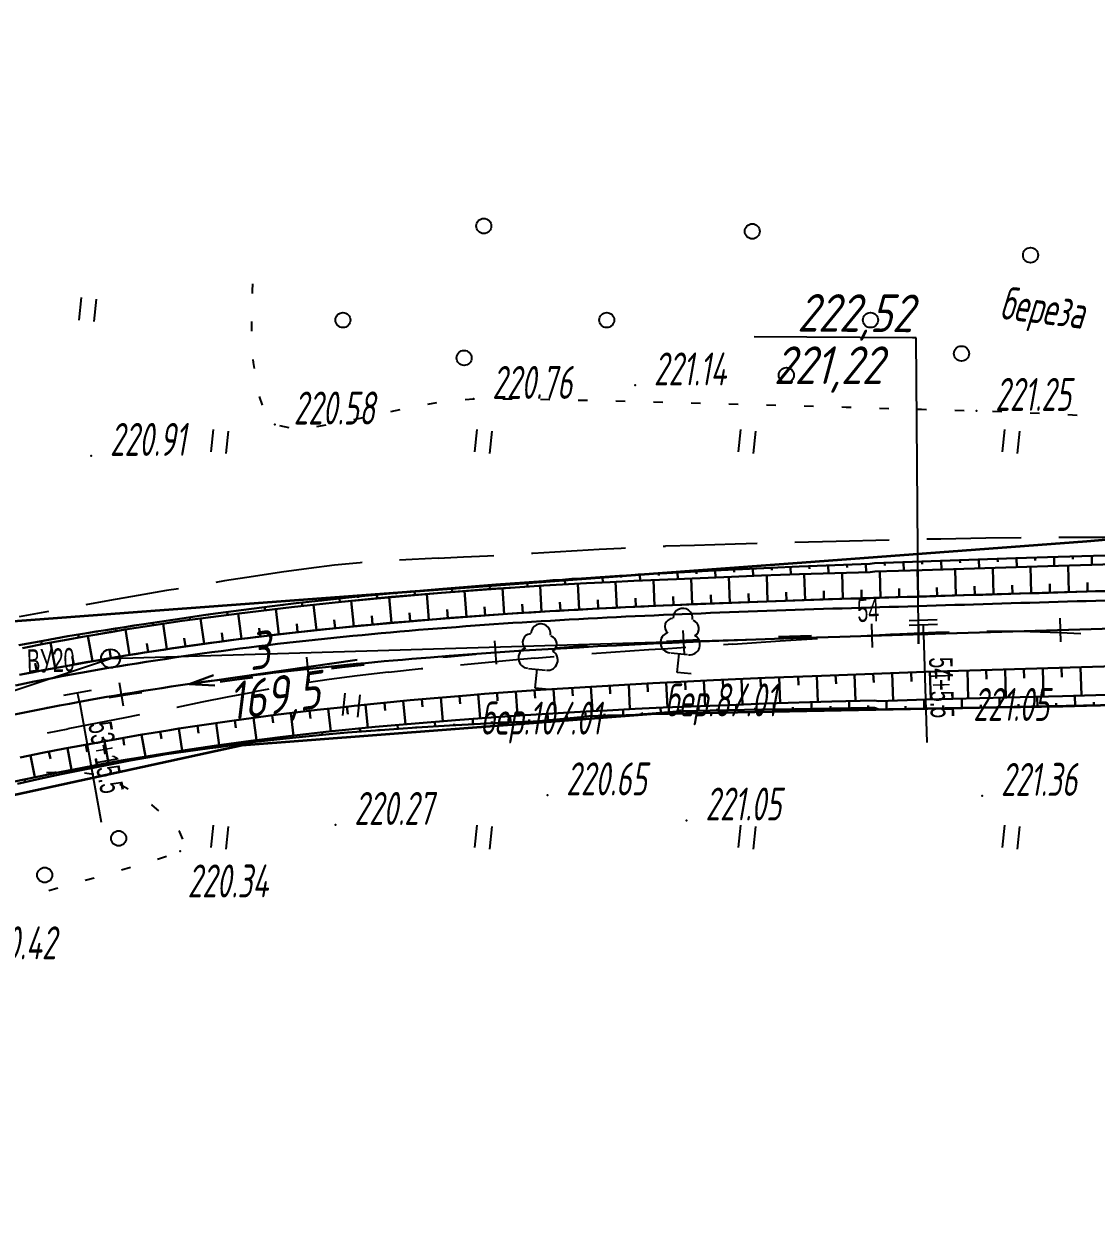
# Model space of a CAD drawing. Header units: millimetres. Extents: x -1799 to 6962, y -1020 to 4121.
# Drawn here: x 3012.5 to 3126.3, y 2129.1 to 2256.1 of the extents above; entities that cross this region are included whole.
import ezdxf
from ezdxf import colors
from ezdxf.entities.mleader import LeaderData, LeaderLine
from ezdxf.math import Vec2, Vec3

# ---------------------------------------------------------------- set-up
doc = ezdxf.new("R2010")
doc.units = ezdxf.units.MM
doc.linetypes.add('CONTI', pattern=[0])
doc.linetypes.add('STROT', pattern=[1.7, 0.5, -1.2])
for name, color, linetype, lineweight in [('10', 1, 'Continuous', 35), ('КОПИЯ_ОСЬ_13_ОТКОСЫ', 7, 'Continuous', 30), ('ОСЬ_ВЕРХ_ПОКРЫТИЯ_ГРАНИЦЫ_ПОЛОС', 7, 'Continuous', 30), ('ОСЬ_ВЕРХ_ПОКРЫТИЯ_ОСЬ', 1, 'Continuous', 30), ('Отметки', 5, 'Continuous', 30), ('Уклоны ПЧ', 5, 'Continuous', 30)]:
    doc.layers.add(name, color=color, linetype=linetype, lineweight=lineweight)
for name, color, linetype in [('NAD_MDEFAULT', 7, 'CONTI'), ('PI_OTDEFAULT', 172, 'CONTI'), ('PI_TTDEFAULT', 5, 'CONTI'), ('SIT_LDEFAULT', 7, 'CONTI'), ('USLZNDEFAULT', 7, 'CONTI'), ('ZAPSKDEFAULT', 7, 'CONTI'), ('КОПИЯ_ОСЬ_ТАНГЕНСЫ', 1, 'Continuous'), ('ОСЬ_ВЕРХ_ПОКРЫТИЯ_ПИКЕТЫ', 1, 'Continuous'), ('ОСЬ_ВЕРХ_ПОКРЫТИЯ_РАЗБИВКА_КРИВ', 1, 'Continuous'), ('ОСЬ_ВЕРХ_ПОКРЫТИЯ_ТАНГЕНСЫ', 1, 'Continuous'), ('разметка', 7, 'Continuous')]:
    doc.layers.add(name, color=color, linetype=linetype)
doc.styles.add('eskd', font='spds.shx', dxfattribs={"width": 1.2, "oblique": 15})
doc.styles.get("Standard").update_dxf_attribs({"font": 'arial.ttf'})
doc.styles.add('ГОСТ', font='', dxfattribs={"oblique": 15, "height": 4})
doc.styles.get('ГОСТ').set_extended_font_data('GOST type A')

# ---------------------------------------------------------------- blocks, each defined once
blk = doc.blocks.new('BL_2011')
at = {"color": 0}
for p, q in [((0, 0), (0, 2.4)), ((1.6, 0), (1.6, 2.4))]:
    blk.add_line(p, q, dxfattribs=at)
blk = doc.blocks.new('BL_2002')
at = {"color": 0}
blk.add_circle((0, 0), 0.8, dxfattribs=at)
blk = doc.blocks.new('BL_104')
at = {"color": 0}
for p, q in [((-0.9, 2), (0.9, 2)), ((0, 0), (0, 2)), ((1.5, 0), (0, 0))]:
    blk.add_line(p, q, dxfattribs=at)
for centre, radius, start, end in [((0, 5.8), 1.04, 358, 185), ((-0.94, 4.8), 0.88, 100, 235), ((0.94, 4.8), 0.88, 305, 80), ((-1, 3.1), 1.1, 115, 270), ((1, 3.1), 1.1, 270, 65)]:
    blk.add_arc(centre, radius, start, end, dxfattribs=at)
blk = doc.blocks.new('*U51')
at = {"layer": 'КОПИЯ_ОСЬ_13_ОТКОСЫ'}
for points in [[(145.07, 36.65), (147.5, 37.12), (149.94, 37.57), (151.45, 37.84), (152.96, 38.1), (154.47, 38.36), (155.98, 38.6), (159, 39.07), (162.03, 39.52), (165.06, 39.94), (168.09, 40.33), (173.64, 41), (178.94, 41.56), (184.25, 42.07), (189.55, 42.52), (194.85, 42.92), (197.37, 43.09), (200.4, 43.28), (202.41, 43.39), (204.93, 43.52), (207.45, 43.65), (209.97, 43.77), (214.49, 43.97), (219.52, 44.18), (223.53, 44.34), (227.55, 44.48), (235.06, 44.72), (235.56, 44.76), (240.56, 44.92), (250.56, 45.24), (255.05, 45.39), (275.04, 45.99)], [(144.68, 36.94), (147.27, 37.43), (149.88, 37.9), (151.9, 38.24), (152.9, 38.4), (153.91, 38.56), (154.93, 38.72), (155.93, 38.88), (156.94, 39.03), (157.96, 39.18), (161.99, 39.79), (164.52, 40.16), (165.02, 40.23), (168.3, 40.68), (171.58, 41.1), (174.11, 41.4), (176.13, 41.63), (180.68, 42.11), (185.23, 42.56), (186.24, 42.65), (187.25, 42.73), (189.27, 42.9), (192.3, 43.15), (195.32, 43.38), (197.34, 43.52), (198.35, 43.61), (199.36, 43.69), (200.37, 43.76), (201.37, 43.84), (202.38, 43.89), (203.39, 43.98), (204.4, 44.03), (205.41, 44.11), (206.41, 44.17), (207.42, 44.24), (208.43, 44.3), (209.43, 44.36), (210.44, 44.44), (211.45, 44.48), (212.45, 44.56), (213.46, 44.61), (218.49, 44.87), (227.52, 45.29), (228.52, 45.33), (235.03, 45.58), (235.53, 45.65), (240.53, 45.84), (250.53, 46.2), (255.02, 46.34), (265.02, 46.61)], [(238.58, 45.77), (238.62, 44.86)], [(240.58, 45.84), (240.59, 45.54)], [(242.58, 45.92), (242.61, 44.98)], [(244.58, 45.99), (244.59, 45.68)], [(246.58, 46.06), (246.61, 45.11)], [(248.58, 46.13), (248.59, 45.81)], [(250.58, 46.2), (250.61, 45.24)], [(252.57, 46.27), (252.58, 45.95)], [(254.57, 46.33), (254.6, 45.38)], [(256.57, 46.38), (256.58, 46.07)], [(258.57, 46.44), (258.6, 45.5)], [(212.61, 44.57), (212.62, 44.36)], [(214.61, 44.67), (214.65, 43.98)], [(216.61, 44.77), (216.62, 44.54)], [(218.61, 44.87), (218.64, 44.14)], [(220.6, 44.97), (220.61, 44.72)], [(222.6, 45.06), (222.64, 44.31)], [(224.6, 45.15), (224.61, 44.9)], [(226.6, 45.25), (226.63, 44.45)], [(228.59, 45.34), (228.6, 45.07)], [(230.59, 45.41), (230.63, 44.58)], [(232.59, 45.49), (232.6, 45.21)], [(234.59, 45.56), (234.62, 44.7)], [(236.58, 45.69), (236.6, 45.41)], [(194.66, 43.33), (194.69, 42.9)], [(196.65, 43.47), (196.66, 43.33)], [(198.65, 43.63), (198.68, 43.17)], [(200.64, 43.78), (200.65, 43.63)], [(202.64, 43.92), (202.68, 43.41)], [(204.63, 44.05), (204.64, 43.88)], [(206.63, 44.18), (206.67, 43.61)], [(208.62, 44.31), (208.63, 44.12)], [(210.62, 44.44), (210.65, 43.8)], [(178.72, 41.91), (178.76, 41.54)], [(180.71, 42.12), (180.72, 41.99)], [(182.7, 42.32), (182.74, 41.93)], [(184.69, 42.51), (184.7, 42.38)], [(186.68, 42.68), (186.72, 42.28)], [(188.68, 42.85), (188.69, 42.72)], [(190.67, 43.02), (190.7, 42.61)], [(192.66, 43.18), (192.67, 43.04)], [(168.79, 40.74), (168.8, 40.64)], [(170.77, 41), (170.82, 40.66)], [(172.76, 41.24), (172.77, 41.13)], [(174.74, 41.47), (174.78, 41.12)], [(176.73, 41.7), (176.74, 41.58)], [(160.87, 39.62), (160.88, 39.54)], [(162.85, 39.92), (162.89, 39.64)], [(164.83, 40.2), (164.84, 40.11)], [(166.81, 40.48), (166.85, 40.17)], [(152.96, 38.41), (152.98, 38.31)], [(154.94, 38.72), (154.98, 38.44)], [(156.91, 39.03), (156.93, 38.93)], [(158.89, 39.32), (158.93, 39.06)], [(147.05, 37.39), (147.11, 37.05)], [(149.01, 37.75), (149.03, 37.63)], [(150.99, 38.09), (151.04, 37.77)]]:
    blk.add_lwpolyline(points, dxfattribs=at)
blk = doc.blocks.new('_None')
blk = doc.blocks.new('Крест')
at = {"layer": 'Отметки'}
for points in [[(-1, 0), (1, 0)], [(0, 1), (0, -1)]]:
    blk.add_lwpolyline(points, dxfattribs=at)
blk = doc.blocks.new('Стрелка')
at = {"layer": 'Уклоны ПЧ', "ltscale": 2}
for points in [[(-0.02, -0.05), (-0.02, 17.97)], [(-0.02, -0.05), (-0.58, 2.62)], [(-0.02, -0.05), (0.53, 2.62)]]:
    blk.add_lwpolyline(points, dxfattribs=at)

msp = doc.modelspace()

# ---------------------------------------------------------------- linework, layer by layer
at = {"layer": '10'}
for points in [[(2988.73, 2190.97), (3003.27, 2192.06), (3025.94, 2193.76), (3096.47, 2199.01), (3125.3, 2201.17), (3151.98, 2203.46)], [(3132.27, 2183.81), (3079.08, 2182.8), (3035.63, 2179.48), (2990.66, 2169.68), (2950.91, 2156.05), (2910.32, 2141.16), (2891.97, 2135.35), (2865.8, 2130.15), (2842.95, 2129.08), (2824.03, 2130.35), (2777.13, 2136.17), (2711.61, 2150.08), (2669.28, 2157.01)]]:
    msp.add_lwpolyline(points, dxfattribs=at)
at = {"layer": 'PI_TTDEFAULT', "color": 5}
for p in [(3077.37, 2217.71, 221.14), (3060.21, 2216.28, 220.76), (3113.61, 2215, 221.25), (3039.13, 2213.55, 220.58), (3019.63, 2210.22, 220.91), (3068.05, 2174.18, 220.65), (3114.21, 2174.13, 221.36), (3045.56, 2171.04, 220.27), (3082.83, 2171.51, 221.06), (3029.07, 2168.25, 220.34)]:
    msp.add_point(p, dxfattribs=at)
at = {"layer": 'SIT_LDEFAULT', "color": 7}
for p, q in [((3036.71, 2227.74), (3036.7, 2227.47)), ((3036.74, 2228.47), (3036.71, 2227.74)), ((3036.66, 2224.47), (3036.66, 2223.47)), ((3036.8, 2220.47), (3036.82, 2220.13)), ((3036.83, 2220.13), (3036.92, 2219.48)), ((3037.46, 2216.54), (3037.76, 2215.59)), ((3059.32, 2216.2), (3060.21, 2216.28)), ((3060.21, 2216.28), (3060.31, 2216.28)), ((3063.31, 2216.27), (3064.31, 2216.27)), ((3067.31, 2216.23), (3068.31, 2216.21)), ((3071.31, 2216.15), (3072.09, 2216.13)), ((3072.09, 2216.14), (3072.31, 2216.14)), ((3051.43, 2214.93), (3052.41, 2215.14)), ((3055.35, 2215.71), (3056.33, 2215.89)), ((3075.31, 2216.06), (3076.31, 2216.04)), ((3079.31, 2215.96), (3080.31, 2215.94)), ((3083.31, 2215.85), (3084.31, 2215.82)), ((3087.31, 2215.75), (3088.31, 2215.72)), ((3091.31, 2215.65), (3092.31, 2215.62)), ((3095.3, 2215.53), (3096.3, 2215.5)), ((3099.3, 2215.41), (3099.76, 2215.4)), ((3099.76, 2215.4), (3100.3, 2215.38)), ((3103.3, 2215.29), (3104.3, 2215.26)), ((3107.3, 2215.18), (3107.78, 2215.17)), ((3107.78, 2215.17), (3108.3, 2215.15)), ((3111.3, 2215.07), (3112.3, 2215.04)), ((3115.3, 2214.95), (3116.3, 2214.92)), ((3047.51, 2214.08), (3048.49, 2214.3)), ((3119.29, 2214.79), (3120.29, 2214.74)), ((3123.28, 2214.6), (3124.28, 2214.55)), ((3039.62, 2213.44), (3040.6, 2213.23)), ((3043.59, 2213.35), (3044.57, 2213.52)), ((3090.33, 2200.91), (3087.97, 2200.85)), ((3098.7, 2201.13), (3094.33, 2201.01)), ((3104.34, 2201.26), (3098.7, 2201.12)), ((3109.81, 2201.39), (3108.33, 2201.36)), ((3114.58, 2201.47), (3109.81, 2201.39)), ((3118.33, 2201.52), (3114.58, 2201.48)), ((3123.22, 2201.55), (3122.33, 2201.54)), ((3127.55, 2201.57), (3123.22, 2201.54)), ((3062.36, 2199.61), (3061.71, 2199.58)), ((3066.5, 2199.85), (3066.36, 2199.84)), ((3068.85, 2199.99), (3066.5, 2199.85)), ((3071.2, 2200.13), (3068.85, 2199.98)), ((3073.55, 2200.28), (3071.2, 2200.14)), ((3075.9, 2200.4), (3073.55, 2200.27)), ((3076.35, 2200.42), (3075.9, 2200.4)), ((3080.6, 2200.61), (3080.34, 2200.6)), ((3083.68, 2200.72), (3080.6, 2200.62)), ((3087.97, 2200.84), (3083.68, 2200.71)), ((3045.47, 2198.61), (3042.73, 2198.28)), ((3048.17, 2198.87), (3045.47, 2198.61)), ((3048.38, 2198.89), (3048.17, 2198.87)), ((3053.7, 2199.22), (3052.37, 2199.15)), ((3056.45, 2199.35), (3053.7, 2199.22)), ((3059.13, 2199.46), (3056.45, 2199.34)), ((3061.71, 2199.58), (3059.13, 2199.47)), ((3036.84, 2197.43), (3033.78, 2196.94)), ((3039.84, 2197.88), (3036.84, 2197.43)), ((3042.73, 2198.28), (3039.84, 2197.88)), ((3027.63, 2195.91), (3024.63, 2195.39)), ((3028.89, 2196.12), (3027.63, 2195.91)), ((3033.78, 2196.95), (3032.84, 2196.79)), ((3021.57, 2194.86), (3019.04, 2194.41)), ((3024.63, 2195.39), (3021.57, 2194.86)), ((3015.11, 2193.71), (3011.97, 2193.12)), ((3092.76, 2190.58), (3096.71, 2190.83)), ((3100.71, 2191.07), (3103.93, 2191.25)), ((3103.93, 2191.26), (3109.3, 2191.5)), ((3109.3, 2191.49), (3110.7, 2191.53)), ((3114.69, 2191.62), (3118.24, 2191.6)), ((3118.24, 2191.6), (3122.47, 2191.47)), ((3122.47, 2191.47), (3124.69, 2191.36)), ((3074.79, 2189.39), (3076.81, 2189.52)), ((3076.81, 2189.52), (3078.83, 2189.65)), ((3078.83, 2189.65), (3080.85, 2189.77)), ((3080.85, 2189.77), (3082.75, 2189.9)), ((3086.73, 2190.18), (3087.75, 2190.25)), ((3087.75, 2190.24), (3092.76, 2190.58)), ((3058.82, 2188.05), (3061.45, 2188.3)), ((3061.45, 2188.3), (3064.37, 2188.56)), ((3064.37, 2188.56), (3066.73, 2188.77)), ((3066.73, 2188.76), (3068.74, 2188.93)), ((3068.74, 2188.93), (3068.77, 2188.93)), ((3072.76, 2189.24), (3072.78, 2189.24)), ((3072.78, 2189.25), (3074.79, 2189.39)), ((3044.9, 2186.52), (3047.85, 2186.9)), ((3047.85, 2186.9), (3051.17, 2187.28)), ((3051.17, 2187.27), (3054.67, 2187.63)), ((3054.67, 2187.64), (3054.83, 2187.66)), ((3042.48, 2186.16), (3044.9, 2186.53)), ((3031.42, 2184.09), (3034.11, 2184.63)), ((3034.11, 2184.63), (3036.8, 2185.15)), ((3036.8, 2185.16), (3038.53, 2185.48)), ((3028.72, 2183.54), (3028.74, 2183.54)), ((3028.74, 2183.55), (3031.42, 2184.1)), ((3017.17, 2181.26), (3020.28, 2181.88)), ((3020.28, 2181.87), (3023.25, 2182.46)), ((3023.25, 2182.46), (3024.8, 2182.77)), ((3015, 2180.8), (3017.17, 2181.24)), ((3015.75, 2176.61), (3014.9, 2176.57)), ((3015.9, 2176.61), (3015.75, 2176.61)), ((3019.89, 2176.39), (3018.9, 2176.53)), ((3023.54, 2174.84), (3022.67, 2175.33)), ((3026.09, 2173.14), (3026.04, 2173.18)), ((3026.8, 2172.54), (3026.09, 2173.14)), ((3029.05, 2170.27), (3028.92, 2170.42)), ((3029.36, 2169.54), (3029.05, 2170.27)), ((3026.67, 2167.4), (3027.61, 2167.73)), ((3018.99, 2165.16), (3019.95, 2165.43)), ((3022.83, 2166.27), (3023.79, 2166.55)), ((3015.13, 2164.09), (3016.09, 2164.36))]:
    msp.add_line(p, q, dxfattribs=at)
at = {"layer": 'КОПИЯ_ОСЬ_13_ОТКОСЫ'}
for points in [[(3012.33, 2189.82), (3014.76, 2190.29), (3017.19, 2190.74), (3018.7, 2191.01), (3020.21, 2191.27), (3021.72, 2191.52), (3023.24, 2191.77), (3026.26, 2192.24), (3029.29, 2192.69), (3032.31, 2193.11), (3035.34, 2193.5), (3040.9, 2194.17), (3046.2, 2194.73), (3051.51, 2195.23), (3056.8, 2195.68), (3062.1, 2196.08), (3064.63, 2196.26), (3067.65, 2196.45), (3069.67, 2196.56), (3072.19, 2196.69), (3074.71, 2196.82), (3077.22, 2196.94), (3081.75, 2197.14), (3086.77, 2197.35), (3090.79, 2197.51), (3094.8, 2197.65), (3102.32, 2197.89), (3102.82, 2197.93), (3107.82, 2198.08), (3117.81, 2198.41), (3122.31, 2198.56), (3142.3, 2199.16)], [(3119.41, 2195.63), (3119.32, 2198.46)], [(3123.4, 2195.75), (3123.32, 2198.59)], [(3012.03, 2186.96), (3014.69, 2187.49), (3017.34, 2187.98), (3020.01, 2188.46), (3022.67, 2188.91), (3024.17, 2189.16), (3027.67, 2189.7), (3031.18, 2190.2), (3034.43, 2190.64), (3037.69, 2191.05), (3040.7, 2191.4), (3043.71, 2191.74), (3049.74, 2192.33), (3056.27, 2192.89), (3060.03, 2193.18), (3063.8, 2193.44), (3068.32, 2193.72), (3072.84, 2193.97), (3076.35, 2194.15), (3080.36, 2194.34), (3084.87, 2194.52), (3090.39, 2194.73), (3097.9, 2194.99), (3173.07, 2197.25)], [(3083.42, 2194.46), (3083.31, 2197.21)], [(3087.42, 2194.62), (3087.32, 2197.37)], [(3091.42, 2194.77), (3091.33, 2197.53)], [(3095.42, 2194.9), (3095.32, 2197.66)], [(3099.41, 2195.03), (3099.33, 2197.79)], [(3103.41, 2195.15), (3103.33, 2197.94)], [(3107.41, 2195.27), (3107.33, 2198.07)], [(3111.41, 2195.39), (3111.32, 2198.2)], [(3115.41, 2195.51), (3115.32, 2198.33)], [(3059.46, 2193.14), (3059.26, 2195.88)], [(3063.45, 2193.42), (3063.27, 2196.16)], [(3067.44, 2193.67), (3067.28, 2196.42)], [(3071.44, 2193.9), (3071.29, 2196.64)], [(3075.43, 2194.1), (3075.29, 2196.85)], [(3079.43, 2194.29), (3079.3, 2197.03)], [(3097.41, 2194.97), (3097.38, 2195.89)], [(3101.41, 2195.09), (3101.39, 2196.01)], [(3105.41, 2195.21), (3105.38, 2196.14)], [(3109.41, 2195.33), (3109.38, 2196.26)], [(3113.41, 2195.45), (3113.38, 2196.39)], [(3117.41, 2195.57), (3117.38, 2196.51)], [(3121.4, 2195.69), (3121.38, 2196.63)], [(3125.4, 2195.81), (3125.37, 2196.76)], [(3047.51, 2192.11), (3047.24, 2194.83)], [(3051.49, 2192.48), (3051.25, 2195.21)], [(3055.47, 2192.83), (3055.24, 2195.56)], [(3069.44, 2193.79), (3069.39, 2194.7)], [(3073.44, 2194), (3073.39, 2194.92)], [(3077.43, 2194.2), (3077.39, 2195.11)], [(3081.43, 2194.38), (3081.39, 2195.29)], [(3085.42, 2194.55), (3085.39, 2195.46)], [(3089.42, 2194.7), (3089.39, 2195.61)], [(3093.42, 2194.83), (3093.39, 2195.76)], [(3035.58, 2190.79), (3035.24, 2193.49)], [(3039.55, 2191.27), (3039.24, 2193.97)], [(3043.53, 2191.72), (3043.24, 2194.42)], [(3053.48, 2192.66), (3053.4, 2193.56)], [(3057.47, 2192.99), (3057.4, 2193.9)], [(3061.46, 2193.28), (3061.39, 2194.19)], [(3065.45, 2193.54), (3065.39, 2194.46)], [(3027.66, 2189.69), (3027.25, 2192.39)], [(3031.61, 2190.26), (3031.24, 2192.96)], [(3041.54, 2191.5), (3041.44, 2192.4)], [(3045.52, 2191.91), (3045.43, 2192.82)], [(3049.5, 2192.31), (3049.41, 2193.22)], [(3019.75, 2188.42), (3019.28, 2191.11)], [(3023.7, 2189.08), (3023.26, 2191.77)], [(3029.63, 2189.98), (3029.5, 2190.88)], [(3033.6, 2190.53), (3033.48, 2191.43)], [(3037.56, 2191.04), (3037.46, 2191.94)], [(3015.82, 2187.7), (3015.31, 2190.4)], [(3021.72, 2188.75), (3021.57, 2189.65)], [(3025.68, 2189.39), (3025.54, 2190.29)], [(3012.1, 2178.2), (3014.47, 2178.68), (3016.84, 2179.14), (3020.19, 2179.77), (3022.13, 2180.12), (3023.1, 2180.29), (3025.04, 2180.63), (3026.01, 2180.79), (3027.96, 2181.1), (3028.93, 2181.26), (3030.89, 2181.56), (3031.86, 2181.7), (3033.82, 2181.99), (3034.79, 2182.12), (3039.2, 2182.71), (3043.62, 2183.24), (3046.08, 2183.52), (3047.55, 2183.68), (3053.47, 2184.27), (3059.89, 2184.82), (3061.37, 2184.94), (3064.35, 2185.16), (3067.32, 2185.37), (3070.29, 2185.57), (3073.27, 2185.75), (3076.25, 2185.92), (3079.23, 2186.08), (3082.21, 2186.24), (3085.7, 2186.4), (3091.18, 2186.64), (3097.16, 2186.88), (3108.14, 2187.3), (3173.31, 2189.25)], [(3013.85, 2187.32), (3013.68, 2188.22)], [(3017.78, 2188.06), (3017.62, 2188.96)], [(3098.65, 2186.94), (3098.69, 2186.01)], [(3100.65, 2187.02), (3100.76, 2184.21)], [(3102.65, 2187.09), (3102.69, 2186.15)], [(3104.65, 2187.16), (3104.76, 2184.23)], [(3106.65, 2187.24), (3106.69, 2186.26)], [(3108.65, 2187.31), (3108.74, 2184.35)], [(3110.65, 2187.37), (3110.68, 2186.38)], [(3112.65, 2187.43), (3112.73, 2184.45)], [(3114.64, 2187.49), (3114.67, 2186.5)], [(3116.64, 2187.55), (3116.73, 2184.56)], [(3118.64, 2187.61), (3118.67, 2186.61)], [(3120.64, 2187.67), (3120.73, 2184.66)], [(3122.64, 2187.73), (3122.67, 2186.73)], [(3124.64, 2187.79), (3124.73, 2184.78)], [(3072.68, 2185.72), (3072.84, 2183.12)], [(3074.68, 2185.83), (3074.73, 2184.97)], [(3076.68, 2185.95), (3076.82, 2183.33)], [(3078.67, 2186.05), (3078.72, 2185.18)], [(3080.67, 2186.16), (3080.81, 2183.51)], [(3082.67, 2186.26), (3082.71, 2185.38)], [(3084.67, 2186.35), (3084.79, 2183.68)], [(3086.66, 2186.44), (3086.7, 2185.55)], [(3088.66, 2186.53), (3088.78, 2183.83)], [(3090.66, 2186.62), (3090.7, 2185.72)], [(3092.66, 2186.7), (3092.77, 2183.96)], [(3094.66, 2186.78), (3094.69, 2185.87)], [(3096.66, 2186.86), (3096.77, 2184.09)], [(3011.47, 2175.66), (3013.88, 2176.16), (3016.29, 2176.65), (3018.71, 2177.11), (3021.08, 2177.55), (3022.04, 2177.72), (3023.49, 2177.97), (3026.55, 2178.49), (3029.61, 2178.97), (3032.68, 2179.42), (3036.57, 2179.95), (3038.03, 2180.14), (3039.98, 2180.38), (3044.86, 2180.94), (3049.76, 2181.44), (3054.01, 2181.82), (3058.28, 2182.17), (3062.54, 2182.48), (3064.51, 2182.62), (3067.47, 2182.8), (3070.93, 2183.01), (3073.41, 2183.15), (3074.4, 2183.2), (3077.37, 2183.36), (3080.34, 2183.49), (3082.33, 2183.58), (3087.29, 2183.77), (3091.27, 2183.92), (3098.24, 2184.13), (3102.73, 2184.26), (3103.24, 2184.18), (3108.23, 2184.34), (3118.23, 2184.59), (3122.73, 2184.72), (3142.72, 2185.3)], [(3011.47, 2175.66), (3013.88, 2176.16), (3016.29, 2176.65), (3018.71, 2177.11), (3021.08, 2177.55), (3022.04, 2177.72), (3023.49, 2177.97), (3026.55, 2178.49), (3029.61, 2178.97), (3032.68, 2179.42), (3036.57, 2179.95), (3038.03, 2180.14), (3039.98, 2180.38), (3044.86, 2180.94), (3049.76, 2181.44), (3054.01, 2181.82), (3058.28, 2182.17), (3062.54, 2182.48), (3064.51, 2182.62), (3067.47, 2182.8), (3070.93, 2183.01), (3073.41, 2183.15), (3074.4, 2183.2), (3077.37, 2183.36), (3080.34, 2183.49), (3082.33, 2183.58), (3087.29, 2183.77), (3091.27, 2183.92), (3098.24, 2184.13), (3102.73, 2184.26), (3103.24, 2184.18), (3108.23, 2184.34), (3118.23, 2184.59), (3122.73, 2184.72), (3142.72, 2185.3)], [(3054.73, 2184.38), (3054.81, 2183.56)], [(3056.73, 2184.55), (3056.94, 2182.07)], [(3058.72, 2184.72), (3058.79, 2183.89)], [(3060.71, 2184.89), (3060.91, 2182.37)], [(3062.71, 2185.04), (3062.77, 2184.2)], [(3064.7, 2185.19), (3064.88, 2182.64)], [(3066.7, 2185.33), (3066.76, 2184.48)], [(3068.69, 2185.46), (3068.86, 2182.89)], [(3070.69, 2185.59), (3070.74, 2184.73)], [(3112.06, 2183.44), (3112.04, 2184.44)], [(3116.06, 2183.5), (3116.04, 2184.54)], [(3120.06, 2183.56), (3120.04, 2184.64)], [(3124.06, 2183.64), (3124.03, 2184.76)], [(3011.82, 2175.4), (3014.13, 2175.92), (3016.44, 2176.41), (3018.75, 2176.88), (3021.12, 2177.36), (3023.76, 2177.86), (3026.4, 2178.35), (3027.37, 2178.5), (3032.22, 2179.17), (3033.19, 2179.3), (3034.64, 2179.51), (3036.1, 2179.73), (3037.07, 2179.86), (3039.02, 2180.08), (3040.98, 2180.29), (3044.89, 2180.68), (3046.85, 2180.85), (3048.32, 2180.96), (3049.79, 2181.07), (3052.25, 2181.24), (3054.21, 2181.37), (3057.66, 2181.58), (3059.63, 2181.7), (3061.6, 2181.8), (3064.56, 2181.94), (3066.53, 2182.02), (3067.52, 2182.08), (3071.95, 2182.52), (3072.45, 2182.57), (3073.43, 2182.63), (3074.42, 2182.66), (3076.41, 2182.69), (3077.4, 2182.72), (3081.36, 2183.05), (3082.35, 2183.12), (3085.33, 2183.18), (3090.8, 2183.28), (3094.28, 2183.34), (3102.26, 2183.47), (3102.76, 2183.48), (3103.26, 2183.3), (3104.26, 2183.32), (3108.26, 2183.39), (3118.26, 2183.53), (3122.76, 2183.61), (3142.75, 2184.16)], [(3042.8, 2183.15), (3042.89, 2182.35)], [(3044.78, 2183.38), (3045.06, 2180.96)], [(3046.77, 2183.6), (3046.86, 2182.79)], [(3048.76, 2183.8), (3049, 2181.36)], [(3050.75, 2184), (3050.83, 2183.19)], [(3052.74, 2184.19), (3052.99, 2181.73)], [(3076.11, 2182.69), (3076.1, 2183.29)], [(3080.1, 2182.94), (3080.06, 2183.48)], [(3082.1, 2183.1), (3082.08, 2183.28)], [(3084.09, 2183.15), (3084.08, 2183.65)], [(3086.09, 2183.2), (3086.09, 2183.36)], [(3088.09, 2183.23), (3088.08, 2183.8)], [(3090.09, 2183.27), (3090.09, 2183.46)], [(3092.09, 2183.3), (3092.08, 2183.94)], [(3094.09, 2183.33), (3094.09, 2183.55)], [(3096.09, 2183.37), (3096.08, 2184.07)], [(3098.09, 2183.4), (3098.09, 2183.64)], [(3100.09, 2183.44), (3100.08, 2184.19)], [(3102.09, 2183.47), (3102.09, 2183.72)], [(3104.06, 2183.32), (3104.04, 2184.21)], [(3106.06, 2183.35), (3106.05, 2183.65)], [(3108.06, 2183.39), (3108.04, 2184.33)], [(3110.06, 2183.42), (3110.05, 2183.73)], [(3114.06, 2183.47), (3114.05, 2183.8)], [(3118.06, 2183.53), (3118.05, 2183.87)], [(3122.06, 2183.6), (3122.05, 2183.96)], [(3126.06, 2183.7), (3126.05, 2184.07)], [(3032.88, 2181.85), (3033.22, 2179.49)], [(3034.86, 2182.13), (3034.97, 2181.35)], [(3036.84, 2182.4), (3037.16, 2180.03)], [(3038.83, 2182.66), (3038.93, 2181.87)], [(3040.81, 2182.91), (3041.11, 2180.51)], [(3056.15, 2181.49), (3056.12, 2182)], [(3060.15, 2181.73), (3060.12, 2182.31)], [(3062.14, 2181.83), (3062.14, 2182.02)], [(3064.14, 2181.92), (3064.11, 2182.59)], [(3066.14, 2182), (3066.13, 2182.23)], [(3068.13, 2182.14), (3068.07, 2182.84)], [(3070.13, 2182.34), (3070.1, 2182.57)], [(3072.12, 2182.53), (3072.06, 2183.07)], [(3074.11, 2182.65), (3074.11, 2182.83)], [(3078.11, 2182.78), (3078.09, 2182.98)], [(3024.98, 2180.61), (3025.38, 2178.29)], [(3026.95, 2180.94), (3027.08, 2180.17)], [(3028.93, 2181.26), (3029.3, 2178.92)], [(3030.9, 2181.56), (3031.02, 2180.78)], [(3044.19, 2180.61), (3044.16, 2180.86)], [(3046.18, 2180.79), (3046.17, 2180.87)], [(3048.17, 2180.95), (3048.15, 2181.28)], [(3050.17, 2181.1), (3050.16, 2181.21)], [(3052.16, 2181.23), (3052.13, 2181.66)], [(3054.16, 2181.36), (3054.15, 2181.5)], [(3058.15, 2181.61), (3058.14, 2181.78)], [(3019.07, 2179.56), (3019.21, 2178.79)], [(3021.04, 2179.92), (3021.46, 2177.61)], [(3023.01, 2180.28), (3023.14, 2179.51)], [(3032.28, 2179.17), (3032.25, 2179.36)], [(3034.25, 2179.46), (3034.25, 2179.52)], [(3036.23, 2179.75), (3036.21, 2179.9)], [(3038.22, 2179.99), (3038.21, 2180.04)], [(3040.21, 2180.21), (3040.19, 2180.4)], [(3042.2, 2180.42), (3042.19, 2180.48)], [(3013.18, 2178.42), (3013.65, 2176.12)], [(3015.14, 2178.81), (3015.29, 2178.04)], [(3017.1, 2179.19), (3017.54, 2176.89)], [(3024.37, 2177.98), (3024.34, 2178.12)], [(3026.33, 2178.34), (3026.33, 2178.38)], [(3028.31, 2178.63), (3028.29, 2178.76)], [(3030.29, 2178.9), (3030.29, 2178.95)], [(3018.48, 2176.83), (3018.46, 2176.91)], [(3020.44, 2177.22), (3020.4, 2177.42)], [(3022.4, 2177.61), (3022.39, 2177.67)], [(3012.61, 2175.58), (3012.54, 2175.89)], [(3014.56, 2176.01), (3014.54, 2176.11)], [(3016.52, 2176.43), (3016.46, 2176.68)]]:
    msp.add_lwpolyline(points, dxfattribs=at)
at = {"layer": 'КОПИЯ_ОСЬ_ТАНГЕНСЫ'}
for p, q in [((3021.68, 2188.7), (3250.98, 2195.59)), ((2852.6, 2132.52), (3021.68, 2188.7))]:
    msp.add_line(p, q, dxfattribs=at)
msp.add_circle((3021.68, 2188.7), 1, dxfattribs=at)
at = {"layer": 'ОСЬ_ВЕРХ_ПОКРЫТИЯ_ГРАНИЦЫ_ПОЛОС', "linetype": 'Continuous'}
for points in [[(3012.37, 2187.03), (3013.36, 2187.23), (3014.36, 2187.42), (3015.35, 2187.61), (3016.34, 2187.8), (3017.33, 2187.98), (3018.33, 2188.16), (3019.32, 2188.34), (3020.32, 2188.51), (3021.31, 2188.68), (3022.31, 2188.85), (3023.31, 2189.02), (3024.3, 2189.18), (3025.3, 2189.34), (3026.3, 2189.49), (3027.29, 2189.64), (3028.29, 2189.79), (3029.29, 2189.94), (3030.29, 2190.08), (3031.29, 2190.22), (3032.29, 2190.36), (3033.29, 2190.49), (3034.28, 2190.62), (3035.28, 2190.75), (3036.28, 2190.88), (3037.28, 2191), (3038.28, 2191.12), (3039.28, 2191.24), (3040.28, 2191.36), (3041.29, 2191.47), (3042.29, 2191.58), (3043.29, 2191.69), (3044.29, 2191.8), (3045.29, 2191.9), (3046.29, 2192), (3047.29, 2192.1), (3048.29, 2192.2), (3049.29, 2192.29), (3050.3, 2192.39), (3051.3, 2192.48), (3052.3, 2192.56), (3053.3, 2192.65), (3054.3, 2192.73), (3055.3, 2192.82), (3056.3, 2192.9), (3057.31, 2192.98), (3058.31, 2193.05), (3059.31, 2193.13), (3060.31, 2193.2), (3061.31, 2193.27), (3062.31, 2193.34), (3063.32, 2193.41), (3064.32, 2193.47), (3065.32, 2193.54), (3066.32, 2193.6), (3067.32, 2193.66), (3068.32, 2193.72), (3069.32, 2193.78), (3070.32, 2193.84), (3071.33, 2193.89), (3072.33, 2193.95), (3073.33, 2194), (3074.33, 2194.05), (3075.33, 2194.1), (3076.33, 2194.15), (3077.33, 2194.2), (3078.33, 2194.24), (3079.33, 2194.29), (3080.33, 2194.33), (3081.33, 2194.38), (3082.33, 2194.42), (3083.33, 2194.46), (3084.33, 2194.5), (3085.33, 2194.54), (3086.33, 2194.58), (3087.33, 2194.62), (3088.33, 2194.66), (3089.33, 2194.69), (3090.33, 2194.73), (3091.33, 2194.77), (3092.33, 2194.8), (3093.32, 2194.84), (3094.32, 2194.87), (3095.32, 2194.9), (3096.32, 2194.93), (3097.32, 2194.97), (3098.32, 2195), (3099.31, 2195.03), (3100.31, 2195.06), (3101.31, 2195.09), (3102.31, 2195.12), (3103.3, 2195.15), (3104.3, 2195.18), (3105.3, 2195.21), (3106.3, 2195.24), (3107.29, 2195.27), (3108.29, 2195.3), (3109.29, 2195.33), (3110.28, 2195.36), (3111.28, 2195.39), (3112.28, 2195.42), (3113.27, 2195.45), (3114.27, 2195.48), (3115.27, 2195.51), (3116.26, 2195.54), (3117.26, 2195.57), (3118.26, 2195.6), (3119.25, 2195.63), (3120.25, 2195.66), (3121.25, 2195.69), (3122.24, 2195.72), (3123.24, 2195.75), (3124.24, 2195.78), (3125.23, 2195.81), (3126.23, 2195.84), (3127.23, 2195.87)], [(3127.26, 2194.87), (3126.26, 2194.84), (3125.26, 2194.81), (3124.27, 2194.78), (3123.27, 2194.75), (3122.27, 2194.72), (3121.28, 2194.69), (3120.28, 2194.66), (3119.28, 2194.63), (3118.29, 2194.6), (3117.29, 2194.57), (3116.29, 2194.54), (3115.3, 2194.51), (3114.3, 2194.48), (3113.3, 2194.45), (3112.31, 2194.42), (3111.31, 2194.39), (3110.31, 2194.36), (3109.32, 2194.33), (3108.32, 2194.3), (3107.32, 2194.27), (3106.33, 2194.24), (3105.33, 2194.21), (3104.33, 2194.18), (3103.33, 2194.15), (3102.34, 2194.12), (3101.34, 2194.09), (3100.34, 2194.06), (3099.34, 2194.03), (3098.35, 2194), (3097.35, 2193.97), (3096.35, 2193.94), (3095.35, 2193.9), (3094.36, 2193.87), (3093.36, 2193.84), (3092.36, 2193.8), (3091.36, 2193.77), (3090.36, 2193.73), (3089.36, 2193.7), (3088.37, 2193.66), (3087.37, 2193.62), (3086.37, 2193.58), (3085.37, 2193.54), (3084.37, 2193.5), (3083.37, 2193.46), (3082.37, 2193.42), (3081.37, 2193.38), (3080.37, 2193.34), (3079.38, 2193.29), (3078.38, 2193.25), (3077.38, 2193.2), (3076.38, 2193.15), (3075.38, 2193.1), (3074.38, 2193.05), (3073.38, 2193), (3072.38, 2192.95), (3071.38, 2192.89), (3070.38, 2192.84), (3069.38, 2192.78), (3068.38, 2192.72), (3067.38, 2192.66), (3066.38, 2192.6), (3065.38, 2192.54), (3064.38, 2192.48), (3063.38, 2192.41), (3062.38, 2192.34), (3061.38, 2192.27), (3060.38, 2192.2), (3059.38, 2192.13), (3058.38, 2192.05), (3057.38, 2191.98), (3056.38, 2191.9), (3055.38, 2191.82), (3054.38, 2191.74), (3053.38, 2191.65), (3052.39, 2191.57), (3051.39, 2191.48), (3050.39, 2191.39), (3049.39, 2191.3), (3048.39, 2191.2), (3047.39, 2191.11), (3046.39, 2191.01), (3045.39, 2190.91), (3044.39, 2190.8), (3043.39, 2190.7), (3042.4, 2190.59), (3041.4, 2190.48), (3040.4, 2190.36), (3039.4, 2190.25), (3038.4, 2190.13), (3037.41, 2190.01), (3036.41, 2189.89), (3035.41, 2189.76), (3034.41, 2189.63), (3033.42, 2189.5), (3032.42, 2189.37), (3031.42, 2189.23), (3030.43, 2189.09), (3029.43, 2188.95), (3028.44, 2188.8), (3027.44, 2188.65), (3026.45, 2188.5), (3025.45, 2188.35), (3024.46, 2188.19), (3023.47, 2188.03), (3022.47, 2187.87), (3021.48, 2187.7), (3020.49, 2187.53), (3019.5, 2187.36), (3018.51, 2187.18), (3017.51, 2187), (3016.52, 2186.82), (3015.53, 2186.63), (3014.55, 2186.44), (3013.56, 2186.25), (3012.57, 2186.05), (3011.58, 2185.85)]]:
    msp.add_lwpolyline(points, dxfattribs=at)
at = {"layer": 'ОСЬ_ВЕРХ_ПОКРЫТИЯ_ОСЬ'}
msp.add_lwpolyline([(3001.52, 2180.54, -0.014356), (3018.37, 2184.1), (3018.37, 2184.1), (3019.34, 2184.28), (3020.31, 2184.45), (3021.29, 2184.62), (3022.26, 2184.79), (3023.24, 2184.95), (3024.21, 2185.11), (3025.19, 2185.27), (3026.17, 2185.42), (3027.14, 2185.57), (3028.12, 2185.72), (3029.1, 2185.87), (3030.08, 2186.01), (3031.06, 2186.15), (3032.04, 2186.29), (3033.02, 2186.42), (3034, 2186.55), (3034.98, 2186.68), (3035.96, 2186.81), (3036.94, 2186.93), (3037.92, 2187.05), (3038.9, 2187.17), (3039.89, 2187.28), (3040.87, 2187.4), (3041.85, 2187.51), (3042.83, 2187.62), (3043.82, 2187.72), (3044.8, 2187.83), (3045.79, 2187.93), (3046.77, 2188.03), (3047.75, 2188.13), (3048.74, 2188.22), (3049.72, 2188.32), (3050.71, 2188.41), (3051.69, 2188.49), (3052.68, 2188.58), (3053.66, 2188.67), (3055.63, 2188.83), (3057.61, 2188.99), (3059.58, 2189.14), (3061.55, 2189.28), (3063.52, 2189.41), (3065.5, 2189.54), (3067.47, 2189.66), (3069.45, 2189.78), (3071.42, 2189.89), (3073.4, 2190), (3075.37, 2190.1), (3077.35, 2190.19), (3079.32, 2190.29), (3081.3, 2190.37), (3084.26, 2190.5), (3087.23, 2190.61), (3090.19, 2190.72), (3094.15, 2190.86), (3099.09, 2191.02), (3107.99, 2191.29), (3107.99, 2191.29), (3173.19, 2193.25)], format="xyb", dxfattribs=at)
at = {"layer": 'ОСЬ_ВЕРХ_ПОКРЫТИЯ_ПИКЕТЫ'}
for p, q in [((3102.56, 2189.88), (3102.49, 2192.38)), ((3102.56, 2189.88), (3102.49, 2192.38)), ((3122.55, 2190.48), (3122.48, 2192.98)), ((3082.59, 2189.18), (3082.48, 2191.67)), ((3062.65, 2188.1), (3062.48, 2190.59)), ((3042.78, 2186.35), (3042.51, 2188.84)), ((3023.04, 2183.65), (3022.63, 2186.12))]:
    msp.add_line(p, q, dxfattribs=at)
at = {"layer": 'ОСЬ_ВЕРХ_ПОКРЫТИЯ_РАЗБИВКА_КРИВ'}
for p, q in [((3106.44, 2192.75), (3109.44, 2192.84)), ((3106.46, 2192.25), (3109.46, 2192.34)), ((3107.99, 2191.29), (3107.96, 2192.29)), ((3107.99, 2191.29), (3108.33, 2179.8)), ((3016.71, 2184.82), (3019.66, 2185.36)), ((3018.37, 2184.1), (3018.19, 2185.09)), ((3018.37, 2184.1), (3020.69, 2171.32))]:
    msp.add_line(p, q, dxfattribs=at)
at = {"layer": 'ОСЬ_ВЕРХ_ПОКРЫТИЯ_ТАНГЕНСЫ'}
for p, q in [((3021.68, 2188.7), (3250.98, 2195.59)), ((2852.6, 2132.52), (3021.68, 2188.7))]:
    msp.add_line(p, q, dxfattribs=at)
msp.add_circle((3021.68, 2188.7), 1, dxfattribs=at)
at = {"layer": 'разметка', "linetype": 'STROT', "lineweight": 30, "ltscale": 7}
msp.add_lwpolyline([(2295.13, 2195.85), (2426.21, 2190.48, -0.036618), (2731.39, 2155.5, 0.03316), (2816.77, 2142.92, 0.072993), (2903.54, 2150.91, 0.020856), (2952.53, 2165.72, -0.020825), (3001.52, 2180.54, -0.014356), (3018.37, 2184.1, -0.037499), (3107.99, 2191.29), (3173.19, 2193.25, 0.062532), (3222.73, 2198.89, 0.116616), (3262.84, 2221.45, 0.062555), (3293.4, 2260.85, -0.012407), (3323.52, 2305.66, -0.012892), (3339.17, 2326.15, -0.000817), (3360.09, 2351.05, 0.01158), (3380.45, 2376.38, 0.05392), (3395.92, 2404.68, 0.05392)], format="xyb", dxfattribs=at)

# ---------------------------------------------------------------- block references
at = {"layer": 'USLZNDEFAULT', "color": 7, "rotation": 354.0000000000001}
for p in [(3081.83, 2187.22), (3066.74, 2185.57)]:
    msp.add_blockref('BL_104', p, dxfattribs=at)
at = {"layer": 'ZAPSKDEFAULT', "color": 7, "rotation": 354.0000000000001}
for name, p in [('BL_2002', (3061.3, 2234.63)), ('BL_2002', (3089.8, 2234.06)), ('BL_2002', (3119.34, 2231.53)), ('BL_2011', (3018.35, 2224.64)), ('BL_2002', (3046.35, 2224.64)), ('BL_2002', (3074.35, 2224.64)), ('BL_2002', (3102.35, 2224.64)), ('BL_2002', (3059.21, 2220.62)), ('BL_2002', (3112.01, 2221.08)), ('BL_2002', (3093.42, 2218.79)), ('BL_2011', (3032.35, 2210.64)), ('BL_2011', (3060.35, 2210.64)), ('BL_2011', (3088.35, 2210.64)), ('BL_2011', (3116.35, 2210.64)), ('BL_2011', (3046.35, 2182.64)), ('BL_2002', (3022.54, 2169.61)), ('BL_2011', (3032.35, 2168.64)), ('BL_2011', (3060.35, 2168.64)), ('BL_2011', (3088.35, 2168.64)), ('BL_2011', (3116.35, 2168.64)), ('BL_2002', (3014.69, 2165.72))]:
    msp.add_blockref(name, p, dxfattribs=at)
at = {"layer": 'КОПИЯ_ОСЬ_13_ОТКОСЫ'}
msp.add_blockref('*U51', (2867.26, 2153.17), dxfattribs=at)
at = {"layer": 'Отметки', "rotation": 0.6257032217849884}
msp.add_blockref('Крест', (3107.44, 2191.28), dxfattribs=at)
at = {"layer": 'Уклоны ПЧ', "rotation": 278.2179324816684}
msp.add_blockref('Стрелка', (3030.09, 2185.98), dxfattribs=at)

# ---------------------------------------------------------------- texts
at = {"layer": 'NAD_MDEFAULT', "color": 7, "style": 'eskd', "oblique": 10, "width": 0.8}
msp.add_text(' береза', height=3.5, rotation=353, dxfattribs=at).set_placement((3114.58, 2224.96))
for s, p in [('бер.8/.01', (3080.54, 2182.56)), ('бер.10/.01', (3060.95, 2180.63))]:
    msp.add_text(s, height=3.5, dxfattribs=at).set_placement(p)
at = {"layer": 'PI_OTDEFAULT', "color": 172, "style": 'eskd', "oblique": 10, "width": 0.8}
for s, p in [('221.14', (3079.36, 2217.7)), ('220.76', (3062.2, 2216.27)), ('221.25', (3115.6, 2215)), ('220.58', (3041.12, 2213.55)), ('220.91', (3021.62, 2210.22)), ('221.05', (3113.26, 2182.08)), ('220.65', (3070.05, 2174.18)), ('221.36', (3116.2, 2174.12)), ('220.27', (3047.56, 2171.04)), ('221.05', (3084.83, 2171.51)), ('220.34', (3029.86, 2163.34)), ('220.42', (3007.4, 2156.77))]:
    msp.add_text(s, height=3.5, dxfattribs=at).set_placement(p)
at = {"layer": 'КОПИЯ_ОСЬ_ТАНГЕНСЫ', "width": 0.6}
msp.add_text('ВУ20', height=2.5, rotation=1.7211, dxfattribs=at).set_placement((3012.85, 2187.18))
at = {"layer": 'ОСЬ_ВЕРХ_ПОКРЫТИЯ_ПИКЕТЫ', "width": 0.6}
msp.add_text('54', height=2.5, rotation=1.7528, dxfattribs=at).set_placement((3100.98, 2192.58))
at = {"layer": 'ОСЬ_ВЕРХ_ПОКРЫТИЯ_РАЗБИВКА_КРИВ', "width": 0.6}
for s, rotation, p in [('54+5.5', 271.7211, (3108.56, 2188.81)), ('53+15.5', 280.3154, (3019.31, 2181.73))]:
    msp.add_text(s, height=2.5, rotation=rotation, dxfattribs=at).set_placement(p)
at = {"layer": 'ОСЬ_ВЕРХ_ПОКРЫТИЯ_ТАНГЕНСЫ', "width": 0.6}
msp.add_text('ВУ20', height=2.5, rotation=1.7211, dxfattribs=at).set_placement((3012.85, 2187.18))
at = {"layer": 'Отметки', "color": 0, "style": 'ГОСТ', "oblique": 15}
msp.add_text('221,22', height=4, rotation=359.9842, dxfattribs=at).set_placement((3092.09, 2217.85, 126.57))
at = {"layer": 'Уклоны ПЧ', "style": 'ГОСТ', "oblique": 15}
for s, p in [('3', (3036.51, 2187.42)), ('169,5', (3034.41, 2182.13))]:
    msp.add_text(s, height=4, rotation=7.8703, dxfattribs=at).set_placement(p)

# ---------------------------------------------------------------- leaders
at = {"layer": 'Отметки', "ltscale": 0.2}
ml = msp.add_multileader_mtext('Standard', dxfattribs=at)
ml.set_content('222,52', color=256, style='ГОСТ')
ml.set_leader_properties()
ml.set_arrow_properties(name='NONE')
ml.build(insert=Vec2(0, 0))
ml.multileader.update_dxf_attribs({"text_left_attachment_type": 6, "text_right_attachment_type": 6, "dogleg_length": 0.36, "arrow_head_size": 2})
ctx = ml.context
ctx.base_point, ctx.arrow_head_size, ctx.landing_gap_size, ctx.plane_origin, ctx.plane_x_axis, ctx.plane_y_axis = Vec3(3086.33, 2222.87), 2, 0, Vec3(3114.5, 2158.37), Vec3(0.999984, -0.005741), Vec3(0.005741, 0.999984)
ctx.left_attachment, ctx.right_attachment, ctx.text_align_type = 6, 6, 2
notes = []
notes.append((ctx, [(1, (1, 1, 0), (3107.18, 2222.75), (-0.999984, 0.005741), 0.36, [(0, [(3107.44, 2191.28)], 0, [])])]))
ctx.mtext.insert, ctx.mtext.text_direction, ctx.mtext.rotation, ctx.mtext.alignment, ctx.mtext.line_spacing_style, ctx.mtext.flow_direction = Vec3(3106.84, 2227.35), Vec3(0.999984, -0.005741), 6.277444, 3, 2, 5
for ctx, leaders in notes:
    for number, flags, end, landing, length, lines in leaders:
        leader = LeaderData()
        leader.index, (leader.has_last_leader_line, leader.has_dogleg_vector, leader.attachment_direction) = number, flags
        leader.last_leader_point, leader.dogleg_vector, leader.dogleg_length = Vec3(end), Vec3(landing), length
        for number, points, colour, breaks in lines:
            line = LeaderLine()
            line.index, line.vertices, line.color, line.breaks = number, Vec3.list(points), colors.encode_raw_color(colour), breaks
            leader.lines.append(line)
        ctx.leaders.append(leader)

doc.saveas('drawing.dxf')
